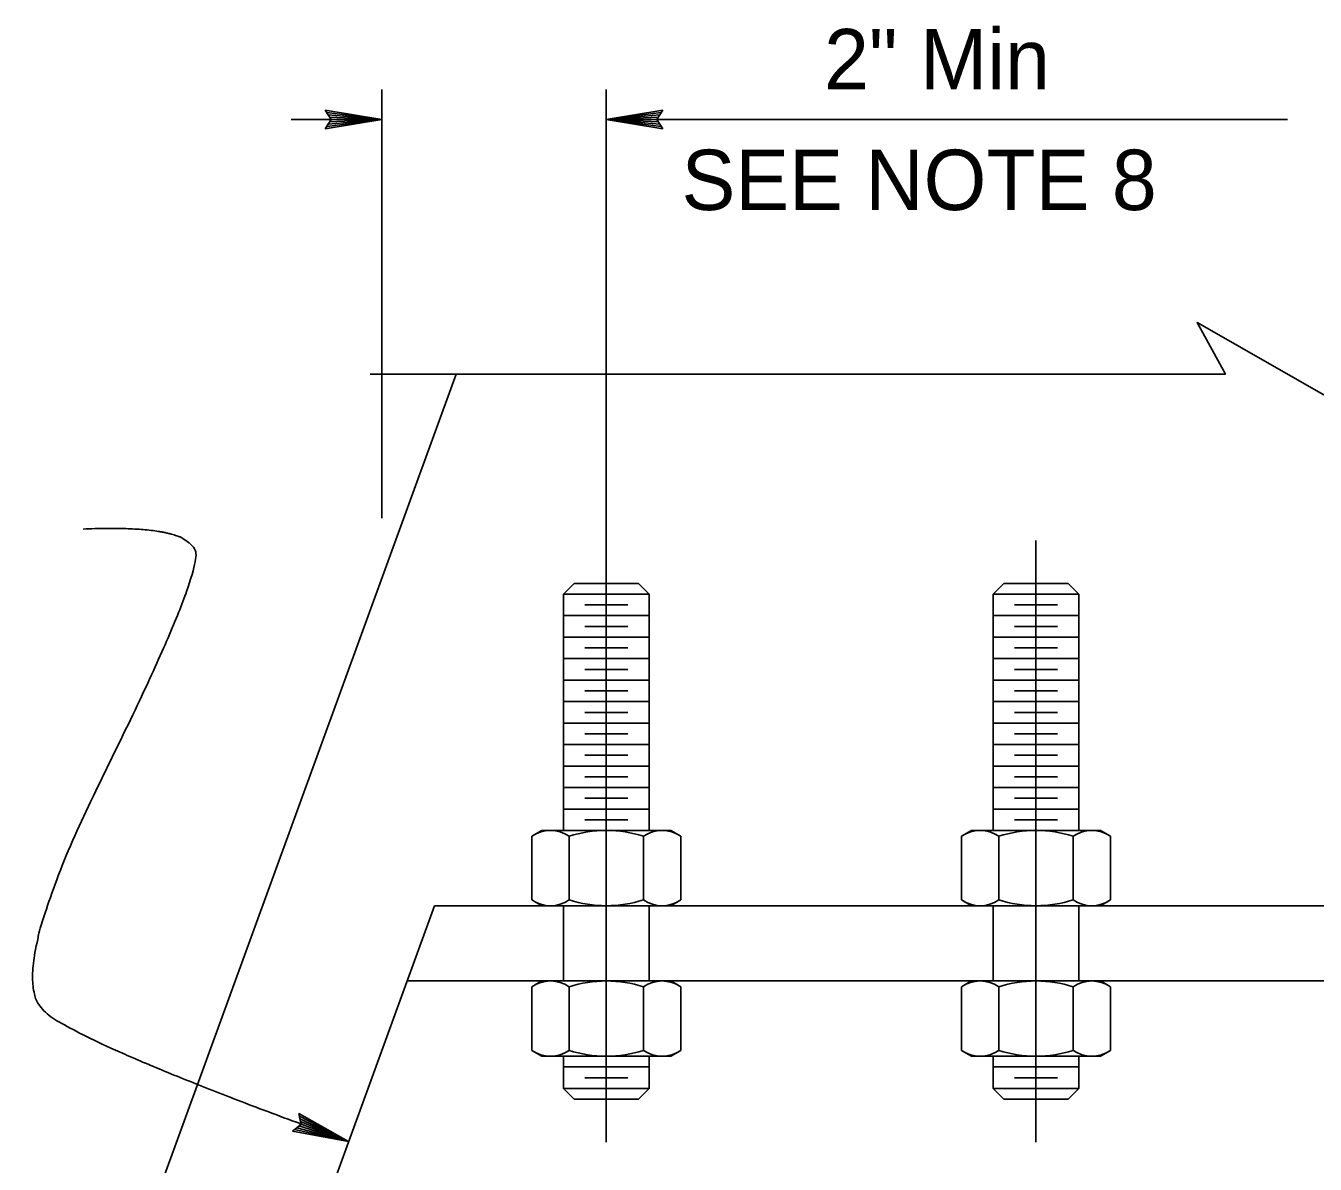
# Model space of a CAD drawing. Extents: x 0 to 2.83, y 0 to 1.83.
# Drawn here: x 1.5814 to 1.8315, y 0.6075 to 0.8283 of the extents above; entities that cross this region are included whole.
import ezdxf

# ---------------------------------------------------------------- set-up
doc = ezdxf.new("R2010")
doc.units = 0
for name, color, linetype in [('str_Concrete-A', 7, 'Continuous'), ('str_Dimensions-A', 7, 'Continuous'), ('str_Misc-Steel-A', 7, 'Continuous'), ('str_Structural-Steel-A', 7, 'Continuous'), ('str_Text-A', 7, 'Continuous')]:
    doc.layers.add(name, color=color, linetype=linetype)

msp = doc.modelspace()

# ---------------------------------------------------------------- linework, layer by layer
at = {"layer": 'str_Concrete-A'}
msp.add_line((1.537458878128617, 0.41073015078791864), (1.6648484627052589, 0.7607301507879186), dxfattribs=at)
at = {"layer": 'str_Dimensions-A'}
for p, q in [((1.6504324609261969, 0.7327863080335942), (1.6504324609261969, 0.8159320110283872)), ((1.6939970768116142, 0.7284768175195765), (1.6939970768116142, 0.8159320110438402)), ((1.6400565928706414, 0.8109943374172761), (1.6394940928706414, 0.8119075318617206)), ((1.6394940928706414, 0.8119075318617206), (1.6504324609261969, 0.8100820110283872)), ((1.6397753428706414, 0.8114509346394984), (1.6504324609261969, 0.8100820110283872)), ((1.6504324609261969, 0.8100820110283872), (1.6400565928706414, 0.8109943374172761)), ((1.6400565928706414, 0.8109943374172761), (1.6406190928706414, 0.8100820110283872)), ((1.6504324609261969, 0.8100820110283872), (1.6403378428706414, 0.8105377401950539)), ((1.6939970768116142, 0.8100820110438401), (1.7049354448671696, 0.8119101360438401)), ((1.6939970768116142, 0.8100820110438401), (1.7046541948671696, 0.8114526707660623)), ((1.7043729448671696, 0.8109960735438402), (1.6939970768116142, 0.8100820110438401)), ((1.7040916948671696, 0.8105394763216179), (1.6939970768116142, 0.8100820110438401)), ((1.7038104448671696, 0.8100820110438401), (1.7043729448671696, 0.8109960735438402)), ((1.7043729448671696, 0.8109960735438402), (1.7049354448671696, 0.8119101360438401)), ((1.632882460926197, 0.8100820110283872), (1.6504324609261969, 0.8100820110283872)), ((1.6504324609261969, 0.8100820110283872), (1.6394940928706414, 0.8082538860283872)), ((1.6400565928706414, 0.8091679485283872), (1.6394940928706414, 0.8082538860283872)), ((1.6504324609261969, 0.8100820110283872), (1.6397753428706414, 0.808711351306165)), ((1.6400565928706414, 0.8091679485283872), (1.6504324609261969, 0.8100820110283872)), ((1.6406190928706414, 0.8100820110283872), (1.6400565928706414, 0.8091679485283872)), ((1.6403378428706414, 0.8096245457506095), (1.6504324609261969, 0.8100820110283872)), ((1.6406190928706414, 0.8100820110283872), (1.6504324609261969, 0.8100820110283872)), ((1.6939970768116142, 0.8100820110438401), (1.8261073548122388, 0.8100820110438401)), ((1.7038104448671696, 0.8100820110438401), (1.6939970768116142, 0.8100820110438401)), ((1.7049354448671696, 0.8082564902105068), (1.6939970768116142, 0.8100820110438401)), ((1.6939970768116142, 0.8100820110438401), (1.7043729448671696, 0.8091696846549512)), ((1.7046541948671696, 0.8087130874327291), (1.6939970768116142, 0.8100820110438401)), ((1.6939970768116142, 0.8100820110438401), (1.7040916948671696, 0.8096262818771734)), ((1.7043729448671696, 0.8091696846549512), (1.7038104448671696, 0.8100820110438401)), ((1.7043729448671696, 0.8091696846549512), (1.7049354448671696, 0.8082564902105068))]:
    msp.add_line(p, q, dxfattribs=at)
at = {"layer": 'str_Misc-Steel-A'}
for p, q in [((1.693997076811614, 0.6118101508529098), (1.693997076811614, 0.7284768175195765)), ((1.7773304101449472, 0.6118101508529098), (1.7773304101449472, 0.7284768175195765)), ((1.6856637434782804, 0.7180601509235524), (1.6877470768116138, 0.7201434841862431)), ((1.7023304101449472, 0.7180601508529098), (1.6856637434782804, 0.7180601508529098)), ((1.6856637434782804, 0.6722334841975459), (1.6856637434782804, 0.7180601509235524)), ((1.7002470768116138, 0.7201434841862431), (1.6877470768116138, 0.7201434841862431)), ((1.7023304101449472, 0.7180601508529098), (1.7002470768116138, 0.7201434841862431)), ((1.7023304101449472, 0.6722334841975459), (1.7023304101449472, 0.7180601508529098)), ((1.7689970768116139, 0.7180601509235524), (1.771080410144947, 0.7201434841862431)), ((1.7856637434782805, 0.7180601508529098), (1.7689970768116139, 0.7180601508529098)), ((1.7689970768116139, 0.6722334841975459), (1.7689970768116139, 0.7180601509235524)), ((1.783580410144947, 0.7201434841862431), (1.771080410144947, 0.7201434841862431)), ((1.7856637434782805, 0.7180601508529098), (1.783580410144947, 0.7201434841862431)), ((1.7856637434782805, 0.6722334841975459), (1.7856637434782805, 0.7180601508529098)), ((1.6981637434782806, 0.7159768175195764), (1.6898304101449473, 0.7159768175195764)), ((1.7814970768116138, 0.7159768175195764), (1.7731637434782805, 0.7159768175195764)), ((1.7023304101449472, 0.7138934841862431), (1.6856637434782804, 0.7138934841862431)), ((1.7856637434782805, 0.7138934841862431), (1.7689970768116139, 0.7138934841862431)), ((1.6981637434782806, 0.7118101508529098), (1.6898304101449473, 0.7118101508529098)), ((1.7814970768116138, 0.7118101508529098), (1.7731637434782805, 0.7118101508529098)), ((1.7023304101449472, 0.7097268175195764), (1.6856637434782804, 0.7097268175195764)), ((1.7856637434782805, 0.7097268175195764), (1.7689970768116139, 0.7097268175195764)), ((1.7023304101449472, 0.7055601508529098), (1.6856637434782804, 0.7055601508529098)), ((1.6981637434782806, 0.7076434841862431), (1.6898304101449473, 0.7076434841862431)), ((1.7856637434782805, 0.7055601508529098), (1.7689970768116139, 0.7055601508529098)), ((1.7814970768116138, 0.7076434841862431), (1.7731637434782805, 0.7076434841862431)), ((1.6981637434782806, 0.7034768175195765), (1.6898304101449473, 0.7034768175195765)), ((1.7814970768116138, 0.7034768175195765), (1.7731637434782805, 0.7034768175195765)), ((1.7023304101449472, 0.7013934841862431), (1.6856637434782804, 0.7013934841862431)), ((1.7856637434782805, 0.7013934841862431), (1.7689970768116139, 0.7013934841862431)), ((1.6981637434782806, 0.6993101508529098), (1.6898304101449473, 0.6993101508529098)), ((1.7814970768116138, 0.6993101508529098), (1.7731637434782805, 0.6993101508529098)), ((1.7023304101449472, 0.6972268175195765), (1.6856637434782804, 0.6972268175195765)), ((1.7856637434782805, 0.6972268175195765), (1.7689970768116139, 0.6972268175195765)), ((1.7023304101449472, 0.6930601508529098), (1.6856637434782804, 0.6930601508529098)), ((1.6981637434782806, 0.6951434841862432), (1.6898304101449473, 0.6951434841862432)), ((1.7856637434782805, 0.6930601508529098), (1.7689970768116139, 0.6930601508529098)), ((1.7814970768116138, 0.6951434841862432), (1.7731637434782805, 0.6951434841862432)), ((1.6981637434782806, 0.6909768175195764), (1.6898304101449473, 0.6909768175195764)), ((1.7814970768116138, 0.6909768175195764), (1.7731637434782805, 0.6909768175195764)), ((1.7023304101449472, 0.6888934841862431), (1.6856637434782804, 0.6888934841862431)), ((1.7856637434782805, 0.6888934841862431), (1.7689970768116139, 0.6888934841862431)), ((1.6981637434782806, 0.6868101508529098), (1.6898304101449473, 0.6868101508529098)), ((1.7814970768116138, 0.6868101508529098), (1.7731637434782805, 0.6868101508529098)), ((1.7023304101449472, 0.6847268175195764), (1.6856637434782804, 0.6847268175195764)), ((1.7856637434782805, 0.6847268175195764), (1.7689970768116139, 0.6847268175195764)), ((1.7023304101449472, 0.6805601508529098), (1.6856637434782804, 0.6805601508529098)), ((1.6981637434782806, 0.6826434841862431), (1.6898304101449473, 0.6826434841862431)), ((1.7856637434782805, 0.6805601508529098), (1.7689970768116139, 0.6805601508529098)), ((1.7814970768116138, 0.6826434841862431), (1.7731637434782805, 0.6826434841862431)), ((1.6981637434782806, 0.6784768175195764), (1.6898304101449473, 0.6784768175195764)), ((1.7814970768116138, 0.6784768175195764), (1.7731637434782805, 0.6784768175195764)), ((1.7023304101449472, 0.6763934841862431), (1.6856637434782804, 0.6763934841862431)), ((1.7856637434782805, 0.6763934841862431), (1.7689970768116139, 0.6763934841862431)), ((1.6981637434782806, 0.6743101508529098), (1.6898304101449473, 0.6743101508529098)), ((1.7814970768116138, 0.6743101508529098), (1.7731637434782805, 0.6743101508529098)), ((1.6814970768116138, 0.6722334841975459), (1.6795633203011973, 0.6711170291900634)), ((1.6795633203011973, 0.6587666058010525), (1.6795633203011973, 0.6711170291900634)), ((1.6814970768116138, 0.6722334841975459), (1.7064970768116139, 0.6722334841975459)), ((1.6867801985564055, 0.6711170291900634), (1.6867801985564055, 0.6587666058010525)), ((1.7012139550668222, 0.6587666058010525), (1.7012139550668222, 0.6711170291900634)), ((1.7064970768116139, 0.6722334841975459), (1.7084308336046006, 0.6711170291900634)), ((1.7084308336046006, 0.6711170291900634), (1.7084308336046006, 0.6587666058010525)), ((1.7648304101449472, 0.6722334841975459), (1.7628966536345305, 0.6711170291900634)), ((1.7628966536345305, 0.6587666058010525), (1.7628966536345305, 0.6711170291900634)), ((1.7648304101449472, 0.6722334841975459), (1.7898304101449471, 0.6722334841975459)), ((1.7701135318897387, 0.6711170291900634), (1.7701135318897387, 0.6587666058010525)), ((1.7845472884001554, 0.6587666058010525), (1.7845472884001554, 0.6711170291900634)), ((1.7898304101449471, 0.6722334841975459), (1.791764166937934, 0.6711170291900634)), ((1.791764166937934, 0.6711170291900634), (1.791764166937934, 0.6587666058010525)), ((1.6814970768116138, 0.6576501508642126), (1.6795633203011973, 0.6587666058010525)), ((1.7064970768116139, 0.6576501508642126), (1.7084308336046006, 0.6587666058010525)), ((1.7648304101449472, 0.6576501508642126), (1.7628966536345305, 0.6587666058010525)), ((1.7898304101449471, 0.6576501508642126), (1.791764166937934, 0.6587666058010525)), ((1.6814970768116138, 0.6576501508642126), (1.7064970768116139, 0.6576501508642126)), ((1.6856637434782804, 0.6430601508529098), (1.6856637434782804, 0.6576501508642126)), ((1.7023304101449472, 0.6430601508529098), (1.7023304101449472, 0.6576501508642126)), ((1.7648304101449472, 0.6576501508642126), (1.7898304101449471, 0.6576501508642126)), ((1.7689970768116139, 0.6430601508529098), (1.7689970768116139, 0.6576501508642126)), ((1.7856637434782805, 0.6430601508529098), (1.7856637434782805, 0.6576501508642126)), ((1.6814970768116138, 0.6430601508529098), (1.6795633203011973, 0.6419436959160699)), ((1.6814970768116138, 0.6430601508529098), (1.7064970768116139, 0.6430601508529098)), ((1.7064970768116139, 0.6430601508529098), (1.7084308336046006, 0.6419436959160699)), ((1.7648304101449472, 0.6430601508529098), (1.7628966536345305, 0.6419436959160699)), ((1.7648304101449472, 0.6430601508529098), (1.7898304101449471, 0.6430601508529098)), ((1.7898304101449471, 0.6430601508529098), (1.791764166937934, 0.6419436959160699)), ((1.6795633203011973, 0.6295932725270589), (1.6795633203011973, 0.6419436959160699)), ((1.6867801985564055, 0.6419436959160699), (1.6867801985564055, 0.6295932725270589)), ((1.7012139550668222, 0.6295932725270589), (1.7012139550668222, 0.6419436959160699)), ((1.7084308336046006, 0.6419436959160699), (1.7084308336046006, 0.6295932725270589)), ((1.7628966536345305, 0.6295932725270589), (1.7628966536345305, 0.6419436959160699)), ((1.7701135318897387, 0.6419436959160699), (1.7701135318897387, 0.6295932725270589)), ((1.7845472884001554, 0.6295932725270589), (1.7845472884001554, 0.6419436959160699)), ((1.791764166937934, 0.6419436959160699), (1.791764166937934, 0.6295932725270589)), ((1.6814970768116138, 0.6284768175195764), (1.6795633203011973, 0.6295932725270589)), ((1.6814970768116138, 0.6284768175195764), (1.7064970768116139, 0.6284768175195764)), ((1.6856637434782804, 0.6284768175195764), (1.6856637434782804, 0.6222268175195764)), ((1.6981637434782806, 0.6284768175195764), (1.6898304101449473, 0.6284768175195764)), ((1.7023304101449472, 0.6284768175195764), (1.7023304101449472, 0.6222268175195764)), ((1.7064970768116139, 0.6284768175195764), (1.7084308336046006, 0.6295932725270589)), ((1.7648304101449472, 0.6284768175195764), (1.7628966536345305, 0.6295932725270589)), ((1.7648304101449472, 0.6284768175195764), (1.7898304101449471, 0.6284768175195764)), ((1.7689970768116139, 0.6284768175195764), (1.7689970768116139, 0.6222268175195764)), ((1.7814970768116138, 0.6284768175195764), (1.7731637434782805, 0.6284768175195764)), ((1.7856637434782805, 0.6284768175195764), (1.7856637434782805, 0.6222268175195764)), ((1.7898304101449471, 0.6284768175195764), (1.791764166937934, 0.6295932725270589)), ((1.7023304101449472, 0.6263934841862431), (1.6856637434782804, 0.6263934841862431)), ((1.7856637434782805, 0.6263934841862431), (1.7689970768116139, 0.6263934841862431)), ((1.6981637434782806, 0.6243101508529098), (1.6898304101449473, 0.6243101508529098)), ((1.7814970768116138, 0.6243101508529098), (1.7731637434782805, 0.6243101508529098)), ((1.6856637434782804, 0.6222268175195764), (1.6877470768116138, 0.6201434841862431)), ((1.7023304101449472, 0.6222268175195764), (1.6856637434782804, 0.6222268175195764)), ((1.7023304101449472, 0.6222268175195764), (1.7002470768116138, 0.6201434841862431)), ((1.7689970768116139, 0.6222268175195764), (1.771080410144947, 0.6201434841862431)), ((1.7856637434782805, 0.6222268175195764), (1.7689970768116139, 0.6222268175195764)), ((1.7856637434782805, 0.6222268175195764), (1.783580410144947, 0.6201434841862431)), ((1.6877470768116138, 0.6201434841862431), (1.7002470768116138, 0.6201434841862431)), ((1.771080410144947, 0.6201434841862431), (1.783580410144947, 0.6201434841862431))]:
    msp.add_line(p, q, dxfattribs=at)
for centre, radius, start, end in [((1.6831717594288014, 0.6658439273127803), 0.006389556871058344, 55.61575253195841, 124.3842474680415), ((1.693997076811614, 0.6483499391343859), 0.02388354503153567, 72.41204622600556, 107.58795377399495), ((1.7048223944769965, 0.6658439273127803), 0.006389556871057582, 55.615752531956986, 124.38424746804313), ((1.7665050927621346, 0.6658439273127803), 0.006389556871058344, 55.61575253195841, 124.3842474680415), ((1.7773304101449472, 0.6483499391343859), 0.02388354503153567, 72.41204622600556, 107.58795377399495), ((1.78815572781033, 0.6658439273127803), 0.006389556871057582, 55.615752531956986, 124.38424746804313), ((1.6831717594288014, 0.6640397077489782), 0.006389556871058344, 235.6157525319585, 304.3842474680416), ((1.693997076811614, 0.6815336958567302), 0.02388354503153567, 252.41204622600503, 287.58795377399446), ((1.7048223944769965, 0.6640397077489782), 0.006389556871057582, 235.61575253195687, 304.384247468043), ((1.7665050927621346, 0.6640397077489782), 0.006389556871058344, 235.6157525319585, 304.3842474680416), ((1.7773304101449472, 0.6815336958567302), 0.02388354503153567, 252.41204622600503, 287.58795377399446), ((1.78815572781033, 0.6640397077489782), 0.006389556871057582, 235.61575253195687, 304.384247468043), ((1.6831717594288014, 0.6366705939681442), 0.006389556871058344, 55.61575253195841, 124.3842474680415), ((1.693997076811614, 0.6191766058603922), 0.02388354503153567, 72.41204622600556, 107.58795377399495), ((1.7048223944769965, 0.6366705939681442), 0.006389556871057582, 55.615752531956986, 124.38424746804313), ((1.7665050927621346, 0.6366705939681442), 0.006389556871058344, 55.61575253195841, 124.3842474680415), ((1.7773304101449472, 0.6191766058603922), 0.02388354503153567, 72.41204622600556, 107.58795377399495), ((1.78815572781033, 0.6366705939681442), 0.006389556871057582, 55.615752531956986, 124.38424746804313), ((1.6831717594288014, 0.6348663744043421), 0.006389556871058344, 235.6157525319585, 304.3842474680416), ((1.693997076811614, 0.6523603625827366), 0.02388354503153567, 252.41204622600503, 287.58795377399446), ((1.7048223944769965, 0.6348663744043421), 0.006389556871057582, 235.61575253195687, 304.384247468043), ((1.7665050927621346, 0.6348663744043421), 0.006389556871058344, 235.6157525319585, 304.3842474680416), ((1.7773304101449472, 0.6523603625827366), 0.02388354503153567, 252.41204622600503, 287.58795377399446), ((1.78815572781033, 0.6348663744043421), 0.006389556871057582, 235.61575253195687, 304.384247468043)]:
    msp.add_arc(centre, radius, start, end, dxfattribs=at)
at = {"layer": 'str_Structural-Steel-A'}
for p, q in [((1.608310264022262, 0.5138101508529098), (1.6606637434782805, 0.65765015079357)), ((1.6606637434782805, 0.65765015079357), (1.9497926310786495, 0.65765015079357)), ((1.6553534178557219, 0.6430601508529098), (1.9444823051735207, 0.6430601508529098))]:
    msp.add_line(p, q, dxfattribs=at)
at = {"layer": 'str_Text-A'}
for p, q in [((1.6348008230309017, 0.6152847169583091), (1.633960253625038, 0.6146173642945456)), ((1.6345832798716715, 0.6163342028628048), (1.6343660328275775, 0.6173845047552132)), ((1.6343660328275775, 0.6173845047552132), (1.6440255663836443, 0.6119371353431984)), ((1.6344746563496246, 0.6168593538090091), (1.6440255663836443, 0.6119371353431984)), ((1.6440255663836443, 0.6119371353431984), (1.6345832798716715, 0.6163342028628048)), ((1.6345832798716715, 0.6163342028628048), (1.6348008230309017, 0.6152847169583091)), ((1.6440255663836443, 0.6119371353431984), (1.6346919033937186, 0.6158090519166006)), ((1.6348008230309017, 0.6152847169583091), (1.6440255663836443, 0.6119371353431984)), ((1.633960253625038, 0.6146173642945456), (1.6331196842191744, 0.6139500116307821)), ((1.6440255663836443, 0.6119371353431984), (1.6331196842191744, 0.6139500116307821)), ((1.6440255663836443, 0.6119371353431984), (1.6335401169796742, 0.6142840959566203)), ((1.633960253625038, 0.6146173642945456), (1.6440255663836443, 0.6119371353431984)), ((1.6343803902704015, 0.614950632632471), (1.6440255663836443, 0.6119371353431984))]:
    msp.add_line(p, q, dxfattribs=at)
msp.add_lwpolyline([(2.0039773508707683, 0.7607301507172761), (1.8380795734546802, 0.7607301509998463), (1.8435920732286242, 0.7507322339658384), (1.808567073115596, 0.7707280675393564), (1.8140795734546802, 0.7607301508585612), (1.648181795756022, 0.7607301507172761)], dxfattribs=at)
msp.add_open_spline([(1.6440255663836443, 0.6119371353431984), (1.593309166405633, 0.6303416894493584), (1.577013949223972, 0.6436304883361658), (1.6150584754834876, 0.7204773303836126), (1.6136278940025186, 0.7315737011712499), (1.5925268171582283, 0.7306788325593436)], degree=2, dxfattribs=at)

# ---------------------------------------------------------------- texts
at = {"layer": 'str_Dimensions-A'}
for s, p in [('2" Min', (1.7362331813583074, 0.8159320110438402)), ('SEE NOTE 8', (1.7085899318465887, 0.7925320110438402))]:
    msp.add_text(s, height=0.0117, dxfattribs=at).set_placement(p)

doc.saveas('drawing.dxf')
